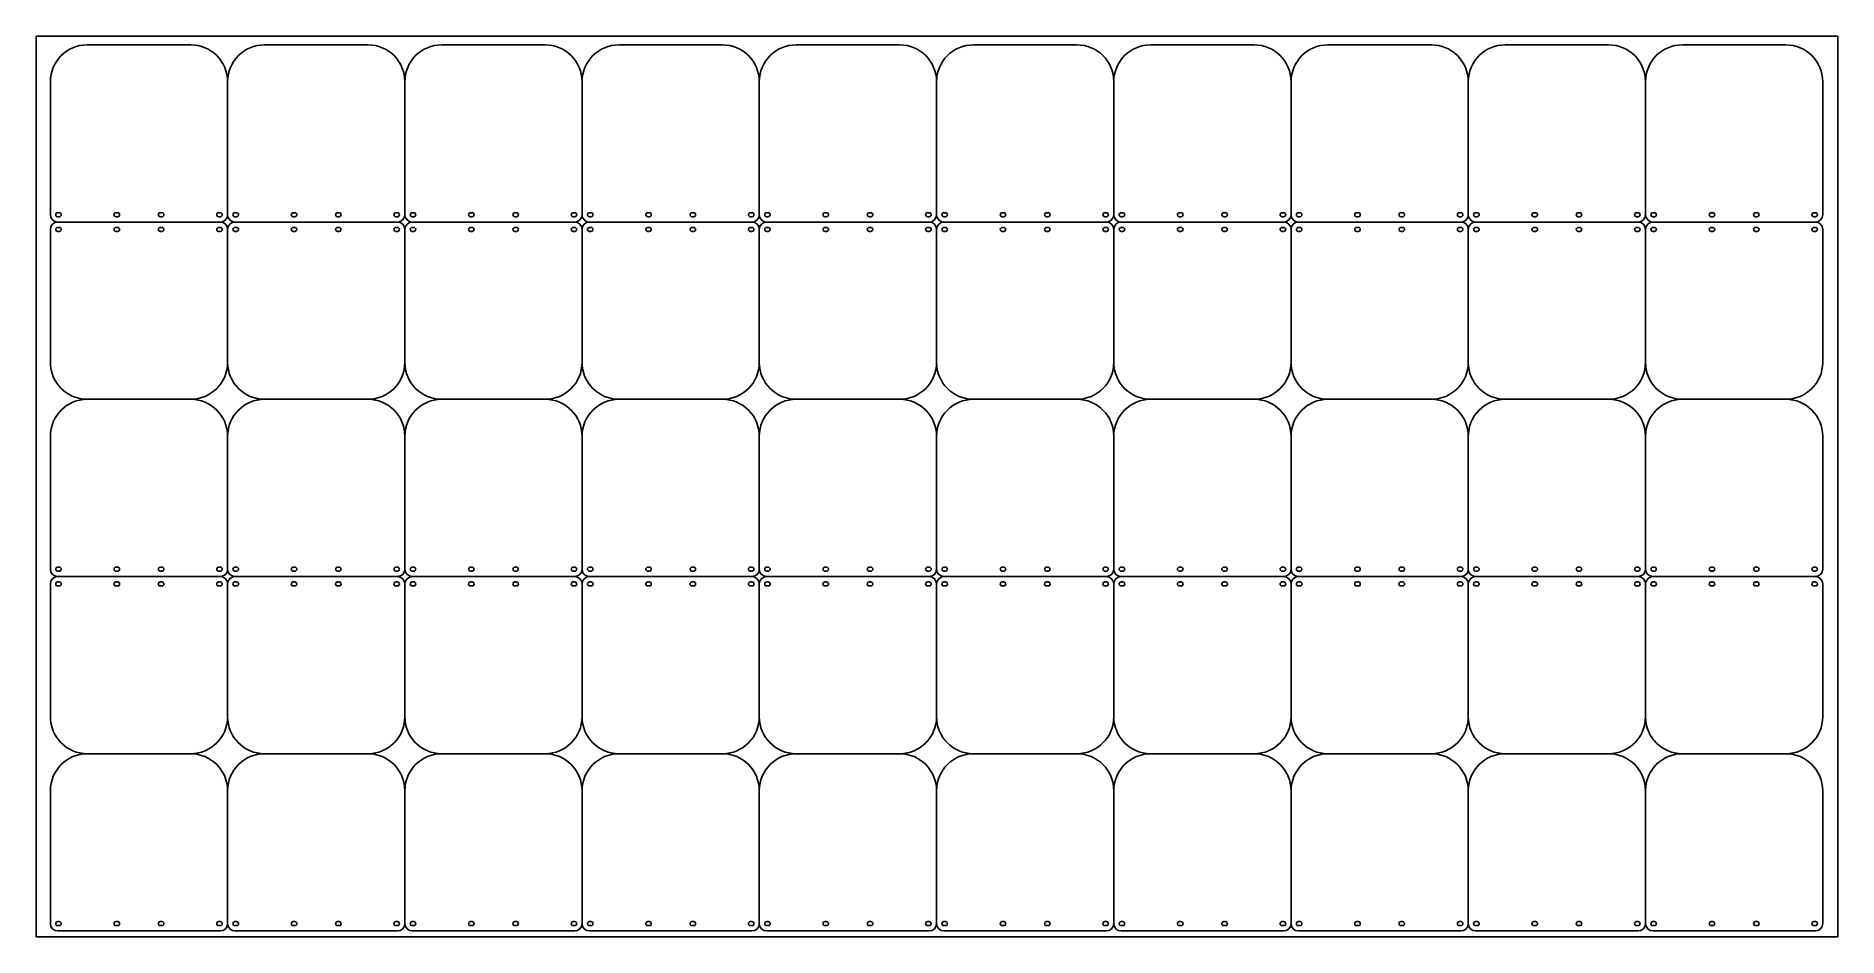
# Model space of a CAD drawing. Header units: millimetres. Extents: x 0 to 2440, y 0 to 1220.
import ezdxf

# ---------------------------------------------------------------- set-up
doc = ezdxf.new("R2010")
doc.units = ezdxf.units.MM
doc.layers.add('PROFILE_1', color=1, linetype='Continuous')

msp = doc.modelspace()

# ---------------------------------------------------------------- linework, layer by layer
at = {"color": 7, "linetype": 'Continuous'}
for p, q in [((0, 0), (0, 1220)), ((0, 1220), (2440, 1220)), ((2440, 0), (2440, 1220)), ((0, 0), (2440, 0))]:
    msp.add_line(p, q, dxfattribs=at)
at = {"layer": 'PROFILE_1', "linetype": 'Continuous'}
for p, q in [((209.4, 1208.1), (69.4, 1208.1)), ((309.4, 1208.1), (449.4, 1208.1)), ((689.4, 1208.1), (549.4, 1208.1)), ((789.4, 1208.1), (929.4, 1208.1)), ((1169.4, 1208.1), (1029.4, 1208.1)), ((1269.4, 1208.1), (1409.4, 1208.1)), ((1649.4, 1208.1), (1509.4, 1208.1)), ((1749.4, 1208.1), (1889.4, 1208.1)), ((2129.4, 1208.1), (1989.4, 1208.1)), ((2229.4, 1208.1), (2369.4, 1208.1)), ((19.4, 1158.1), (19.4, 978.1)), ((259.4, 978.1), (259.4, 1158.1)), ((499.4, 1158.1), (499.4, 978.1)), ((739.4, 978.1), (739.4, 1158.1)), ((979.4, 1158.1), (979.4, 978.1)), ((1219.4, 978.1), (1219.4, 1158.1)), ((1459.4, 1158.1), (1459.4, 978.1)), ((1699.4, 978.1), (1699.4, 1158.1)), ((1939.4, 1158.1), (1939.4, 978.1)), ((2179.4, 978.1), (2179.4, 1158.1)), ((2419.4, 1158.1), (2419.4, 978.1)), ((31.4, 980.8), (29.4, 980.8)), ((110.4, 980.8), (108.4, 980.8)), ((170.4, 980.8), (168.4, 980.8)), ((249.4, 980.8), (247.4, 980.8)), ((269.4, 980.8), (271.4, 980.8)), ((348.4, 980.8), (350.4, 980.8)), ((408.4, 980.8), (410.4, 980.8)), ((487.4, 980.8), (489.4, 980.8)), ((511.4, 980.8), (509.4, 980.8)), ((590.4, 980.8), (588.4, 980.8)), ((650.4, 980.8), (648.4, 980.8)), ((729.4, 980.8), (727.4, 980.8)), ((749.4, 980.8), (751.4, 980.8)), ((828.4, 980.8), (830.4, 980.8)), ((888.4, 980.8), (890.4, 980.8)), ((967.4, 980.8), (969.4, 980.8)), ((991.4, 980.8), (989.4, 980.8)), ((1070.4, 980.8), (1068.4, 980.8)), ((1130.4, 980.8), (1128.4, 980.8)), ((1209.4, 980.8), (1207.4, 980.8)), ((1229.4, 980.8), (1231.4, 980.8)), ((1308.4, 980.8), (1310.4, 980.8)), ((1368.4, 980.8), (1370.4, 980.8)), ((1447.4, 980.8), (1449.4, 980.8)), ((1471.4, 980.8), (1469.4, 980.8)), ((1550.4, 980.8), (1548.4, 980.8)), ((1610.4, 980.8), (1608.4, 980.8)), ((1689.4, 980.8), (1687.4, 980.8)), ((1709.4, 980.8), (1711.4, 980.8)), ((1788.4, 980.8), (1790.4, 980.8)), ((1848.4, 980.8), (1850.4, 980.8)), ((1927.4, 980.8), (1929.4, 980.8)), ((1951.4, 980.8), (1949.4, 980.8)), ((2030.4, 980.8), (2028.4, 980.8)), ((2090.4, 980.8), (2088.4, 980.8)), ((2169.4, 980.8), (2167.4, 980.8)), ((2189.4, 980.8), (2191.4, 980.8)), ((2268.4, 980.8), (2270.4, 980.8)), ((2328.4, 980.8), (2330.4, 980.8)), ((2407.4, 980.8), (2409.4, 980.8)), ((19.4, 778.1), (19.4, 958.1)), ((29.4, 975.3), (31.4, 975.3)), ((29.4, 968.1), (249.4, 968.1)), ((29.4, 960.8), (31.4, 960.8)), ((31.4, 955.3), (29.4, 955.3)), ((108.4, 975.3), (110.4, 975.3)), ((108.4, 960.8), (110.4, 960.8)), ((110.4, 955.3), (108.4, 955.3)), ((168.4, 975.3), (170.4, 975.3)), ((168.4, 960.8), (170.4, 960.8)), ((170.4, 955.3), (168.4, 955.3)), ((247.4, 975.3), (249.4, 975.3)), ((247.4, 960.8), (249.4, 960.8)), ((249.4, 955.3), (247.4, 955.3)), ((259.4, 958.1), (259.4, 778.1)), ((271.4, 975.3), (269.4, 975.3)), ((489.4, 968.1), (269.4, 968.1)), ((271.4, 960.8), (269.4, 960.8)), ((269.4, 955.3), (271.4, 955.3)), ((350.4, 975.3), (348.4, 975.3)), ((350.4, 960.8), (348.4, 960.8)), ((348.4, 955.3), (350.4, 955.3)), ((410.4, 975.3), (408.4, 975.3)), ((410.4, 960.8), (408.4, 960.8)), ((408.4, 955.3), (410.4, 955.3)), ((489.4, 975.3), (487.4, 975.3)), ((489.4, 960.8), (487.4, 960.8)), ((487.4, 955.3), (489.4, 955.3)), ((499.4, 778.1), (499.4, 958.1)), ((509.4, 975.3), (511.4, 975.3)), ((509.4, 968.1), (729.4, 968.1)), ((509.4, 960.8), (511.4, 960.8)), ((511.4, 955.3), (509.4, 955.3)), ((588.4, 975.3), (590.4, 975.3)), ((588.4, 960.8), (590.4, 960.8)), ((590.4, 955.3), (588.4, 955.3)), ((648.4, 975.3), (650.4, 975.3)), ((648.4, 960.8), (650.4, 960.8)), ((650.4, 955.3), (648.4, 955.3)), ((727.4, 975.3), (729.4, 975.3)), ((727.4, 960.8), (729.4, 960.8)), ((729.4, 955.3), (727.4, 955.3)), ((739.4, 958.1), (739.4, 778.1)), ((751.4, 975.3), (749.4, 975.3)), ((969.4, 968.1), (749.4, 968.1)), ((751.4, 960.8), (749.4, 960.8)), ((749.4, 955.3), (751.4, 955.3)), ((830.4, 975.3), (828.4, 975.3)), ((830.4, 960.8), (828.4, 960.8)), ((828.4, 955.3), (830.4, 955.3)), ((890.4, 975.3), (888.4, 975.3)), ((890.4, 960.8), (888.4, 960.8)), ((888.4, 955.3), (890.4, 955.3)), ((969.4, 975.3), (967.4, 975.3)), ((969.4, 960.8), (967.4, 960.8)), ((967.4, 955.3), (969.4, 955.3)), ((979.4, 778.1), (979.4, 958.1)), ((989.4, 975.3), (991.4, 975.3)), ((989.4, 968.1), (1209.4, 968.1)), ((989.4, 960.8), (991.4, 960.8)), ((991.4, 955.3), (989.4, 955.3)), ((1068.4, 975.3), (1070.4, 975.3)), ((1068.4, 960.8), (1070.4, 960.8)), ((1070.4, 955.3), (1068.4, 955.3)), ((1128.4, 975.3), (1130.4, 975.3)), ((1128.4, 960.8), (1130.4, 960.8)), ((1130.4, 955.3), (1128.4, 955.3)), ((1207.4, 975.3), (1209.4, 975.3)), ((1207.4, 960.8), (1209.4, 960.8)), ((1209.4, 955.3), (1207.4, 955.3)), ((1219.4, 958.1), (1219.4, 778.1)), ((1231.4, 975.3), (1229.4, 975.3)), ((1449.4, 968.1), (1229.4, 968.1)), ((1231.4, 960.8), (1229.4, 960.8)), ((1229.4, 955.3), (1231.4, 955.3)), ((1310.4, 975.3), (1308.4, 975.3)), ((1310.4, 960.8), (1308.4, 960.8)), ((1308.4, 955.3), (1310.4, 955.3)), ((1370.4, 975.3), (1368.4, 975.3)), ((1370.4, 960.8), (1368.4, 960.8)), ((1368.4, 955.3), (1370.4, 955.3)), ((1449.4, 975.3), (1447.4, 975.3)), ((1449.4, 960.8), (1447.4, 960.8)), ((1447.4, 955.3), (1449.4, 955.3)), ((1459.4, 778.1), (1459.4, 958.1)), ((1469.4, 975.3), (1471.4, 975.3)), ((1469.4, 968.1), (1689.4, 968.1)), ((1469.4, 960.8), (1471.4, 960.8)), ((1471.4, 955.3), (1469.4, 955.3)), ((1548.4, 975.3), (1550.4, 975.3)), ((1548.4, 960.8), (1550.4, 960.8)), ((1550.4, 955.3), (1548.4, 955.3)), ((1608.4, 975.3), (1610.4, 975.3)), ((1608.4, 960.8), (1610.4, 960.8)), ((1610.4, 955.3), (1608.4, 955.3)), ((1687.4, 975.3), (1689.4, 975.3)), ((1687.4, 960.8), (1689.4, 960.8)), ((1689.4, 955.3), (1687.4, 955.3)), ((1699.4, 958.1), (1699.4, 778.1)), ((1711.4, 975.3), (1709.4, 975.3)), ((1929.4, 968.1), (1709.4, 968.1)), ((1711.4, 960.8), (1709.4, 960.8)), ((1709.4, 955.3), (1711.4, 955.3)), ((1790.4, 975.3), (1788.4, 975.3)), ((1790.4, 960.8), (1788.4, 960.8)), ((1788.4, 955.3), (1790.4, 955.3)), ((1850.4, 975.3), (1848.4, 975.3)), ((1850.4, 960.8), (1848.4, 960.8)), ((1848.4, 955.3), (1850.4, 955.3)), ((1929.4, 975.3), (1927.4, 975.3)), ((1929.4, 960.8), (1927.4, 960.8)), ((1927.4, 955.3), (1929.4, 955.3)), ((1939.4, 778.1), (1939.4, 958.1)), ((1949.4, 975.3), (1951.4, 975.3)), ((1949.4, 968.1), (2169.4, 968.1)), ((1949.4, 960.8), (1951.4, 960.8)), ((1951.4, 955.3), (1949.4, 955.3)), ((2028.4, 975.3), (2030.4, 975.3)), ((2028.4, 960.8), (2030.4, 960.8)), ((2030.4, 955.3), (2028.4, 955.3)), ((2088.4, 975.3), (2090.4, 975.3)), ((2088.4, 960.8), (2090.4, 960.8)), ((2090.4, 955.3), (2088.4, 955.3)), ((2167.4, 975.3), (2169.4, 975.3)), ((2167.4, 960.8), (2169.4, 960.8)), ((2169.4, 955.3), (2167.4, 955.3)), ((2179.4, 958.1), (2179.4, 778.1)), ((2191.4, 975.3), (2189.4, 975.3)), ((2409.4, 968.1), (2189.4, 968.1)), ((2191.4, 960.8), (2189.4, 960.8)), ((2189.4, 955.3), (2191.4, 955.3)), ((2270.4, 975.3), (2268.4, 975.3)), ((2270.4, 960.8), (2268.4, 960.8)), ((2268.4, 955.3), (2270.4, 955.3)), ((2330.4, 975.3), (2328.4, 975.3)), ((2330.4, 960.8), (2328.4, 960.8)), ((2328.4, 955.3), (2330.4, 955.3)), ((2409.4, 975.3), (2407.4, 975.3)), ((2409.4, 960.8), (2407.4, 960.8)), ((2407.4, 955.3), (2409.4, 955.3)), ((2419.4, 778.1), (2419.4, 958.1)), ((209.4, 728.1), (69.4, 728.1)), ((309.4, 728.1), (449.4, 728.1)), ((689.4, 728.1), (549.4, 728.1)), ((789.4, 728.1), (929.4, 728.1)), ((1169.4, 728.1), (1029.4, 728.1)), ((1269.4, 728.1), (1409.4, 728.1)), ((1649.4, 728.1), (1509.4, 728.1)), ((1749.4, 728.1), (1889.4, 728.1)), ((2129.4, 728.1), (1989.4, 728.1)), ((2229.4, 728.1), (2369.4, 728.1)), ((19.4, 678.1), (19.4, 498.1)), ((259.4, 498.1), (259.4, 678.1)), ((499.4, 678.1), (499.4, 498.1)), ((739.4, 498.1), (739.4, 678.1)), ((979.4, 678.1), (979.4, 498.1)), ((1219.4, 498.1), (1219.4, 678.1)), ((1459.4, 678.1), (1459.4, 498.1)), ((1699.4, 498.1), (1699.4, 678.1)), ((1939.4, 678.1), (1939.4, 498.1)), ((2179.4, 498.1), (2179.4, 678.1)), ((2419.4, 678.1), (2419.4, 498.1)), ((31.4, 500.8), (29.4, 500.8)), ((29.4, 495.3), (31.4, 495.3)), ((29.4, 488.1), (249.4, 488.1)), ((110.4, 500.8), (108.4, 500.8)), ((108.4, 495.3), (110.4, 495.3)), ((170.4, 500.8), (168.4, 500.8)), ((168.4, 495.3), (170.4, 495.3)), ((249.4, 500.8), (247.4, 500.8)), ((247.4, 495.3), (249.4, 495.3)), ((269.4, 500.8), (271.4, 500.8)), ((271.4, 495.3), (269.4, 495.3)), ((489.4, 488.1), (269.4, 488.1)), ((348.4, 500.8), (350.4, 500.8)), ((350.4, 495.3), (348.4, 495.3)), ((408.4, 500.8), (410.4, 500.8)), ((410.4, 495.3), (408.4, 495.3)), ((487.4, 500.8), (489.4, 500.8)), ((489.4, 495.3), (487.4, 495.3)), ((511.4, 500.8), (509.4, 500.8)), ((509.4, 495.3), (511.4, 495.3)), ((509.4, 488.1), (729.4, 488.1)), ((590.4, 500.8), (588.4, 500.8)), ((588.4, 495.3), (590.4, 495.3)), ((650.4, 500.8), (648.4, 500.8)), ((648.4, 495.3), (650.4, 495.3)), ((729.4, 500.8), (727.4, 500.8)), ((727.4, 495.3), (729.4, 495.3)), ((749.4, 500.8), (751.4, 500.8)), ((751.4, 495.3), (749.4, 495.3)), ((969.4, 488.1), (749.4, 488.1)), ((828.4, 500.8), (830.4, 500.8)), ((830.4, 495.3), (828.4, 495.3)), ((888.4, 500.8), (890.4, 500.8)), ((890.4, 495.3), (888.4, 495.3)), ((967.4, 500.8), (969.4, 500.8)), ((969.4, 495.3), (967.4, 495.3)), ((991.4, 500.8), (989.4, 500.8)), ((989.4, 495.3), (991.4, 495.3)), ((989.4, 488.1), (1209.4, 488.1)), ((1070.4, 500.8), (1068.4, 500.8)), ((1068.4, 495.3), (1070.4, 495.3)), ((1130.4, 500.8), (1128.4, 500.8)), ((1128.4, 495.3), (1130.4, 495.3)), ((1209.4, 500.8), (1207.4, 500.8)), ((1207.4, 495.3), (1209.4, 495.3)), ((1229.4, 500.8), (1231.4, 500.8)), ((1231.4, 495.3), (1229.4, 495.3)), ((1449.4, 488.1), (1229.4, 488.1)), ((1308.4, 500.8), (1310.4, 500.8)), ((1310.4, 495.3), (1308.4, 495.3)), ((1368.4, 500.8), (1370.4, 500.8)), ((1370.4, 495.3), (1368.4, 495.3)), ((1447.4, 500.8), (1449.4, 500.8)), ((1449.4, 495.3), (1447.4, 495.3)), ((1471.4, 500.8), (1469.4, 500.8)), ((1469.4, 495.3), (1471.4, 495.3)), ((1469.4, 488.1), (1689.4, 488.1)), ((1550.4, 500.8), (1548.4, 500.8)), ((1548.4, 495.3), (1550.4, 495.3)), ((1610.4, 500.8), (1608.4, 500.8)), ((1608.4, 495.3), (1610.4, 495.3)), ((1689.4, 500.8), (1687.4, 500.8)), ((1687.4, 495.3), (1689.4, 495.3)), ((1709.4, 500.8), (1711.4, 500.8)), ((1711.4, 495.3), (1709.4, 495.3)), ((1929.4, 488.1), (1709.4, 488.1)), ((1788.4, 500.8), (1790.4, 500.8)), ((1790.4, 495.3), (1788.4, 495.3)), ((1848.4, 500.8), (1850.4, 500.8)), ((1850.4, 495.3), (1848.4, 495.3)), ((1927.4, 500.8), (1929.4, 500.8)), ((1929.4, 495.3), (1927.4, 495.3)), ((1951.4, 500.8), (1949.4, 500.8)), ((1949.4, 495.3), (1951.4, 495.3)), ((1949.4, 488.1), (2169.4, 488.1)), ((2030.4, 500.8), (2028.4, 500.8)), ((2028.4, 495.3), (2030.4, 495.3)), ((2090.4, 500.8), (2088.4, 500.8)), ((2088.4, 495.3), (2090.4, 495.3)), ((2169.4, 500.8), (2167.4, 500.8)), ((2167.4, 495.3), (2169.4, 495.3)), ((2189.4, 500.8), (2191.4, 500.8)), ((2191.4, 495.3), (2189.4, 495.3)), ((2409.4, 488.1), (2189.4, 488.1)), ((2268.4, 500.8), (2270.4, 500.8)), ((2270.4, 495.3), (2268.4, 495.3)), ((2328.4, 500.8), (2330.4, 500.8)), ((2330.4, 495.3), (2328.4, 495.3)), ((2407.4, 500.8), (2409.4, 500.8)), ((2409.4, 495.3), (2407.4, 495.3)), ((19.4, 298.1), (19.4, 478.1)), ((29.4, 480.8), (31.4, 480.8)), ((31.4, 475.3), (29.4, 475.3)), ((108.4, 480.8), (110.4, 480.8)), ((110.4, 475.3), (108.4, 475.3)), ((168.4, 480.8), (170.4, 480.8)), ((170.4, 475.3), (168.4, 475.3)), ((247.4, 480.8), (249.4, 480.8)), ((249.4, 475.3), (247.4, 475.3)), ((259.4, 478.1), (259.4, 298.1)), ((271.4, 480.8), (269.4, 480.8)), ((269.4, 475.3), (271.4, 475.3)), ((350.4, 480.8), (348.4, 480.8)), ((348.4, 475.3), (350.4, 475.3)), ((410.4, 480.8), (408.4, 480.8)), ((408.4, 475.3), (410.4, 475.3)), ((489.4, 480.8), (487.4, 480.8)), ((487.4, 475.3), (489.4, 475.3)), ((499.4, 298.1), (499.4, 478.1)), ((509.4, 480.8), (511.4, 480.8)), ((511.4, 475.3), (509.4, 475.3)), ((588.4, 480.8), (590.4, 480.8)), ((590.4, 475.3), (588.4, 475.3)), ((648.4, 480.8), (650.4, 480.8)), ((650.4, 475.3), (648.4, 475.3)), ((727.4, 480.8), (729.4, 480.8)), ((729.4, 475.3), (727.4, 475.3)), ((739.4, 478.1), (739.4, 298.1)), ((751.4, 480.8), (749.4, 480.8)), ((749.4, 475.3), (751.4, 475.3)), ((830.4, 480.8), (828.4, 480.8)), ((828.4, 475.3), (830.4, 475.3)), ((890.4, 480.8), (888.4, 480.8)), ((888.4, 475.3), (890.4, 475.3)), ((969.4, 480.8), (967.4, 480.8)), ((967.4, 475.3), (969.4, 475.3)), ((979.4, 298.1), (979.4, 478.1)), ((989.4, 480.8), (991.4, 480.8)), ((991.4, 475.3), (989.4, 475.3)), ((1068.4, 480.8), (1070.4, 480.8)), ((1070.4, 475.3), (1068.4, 475.3)), ((1128.4, 480.8), (1130.4, 480.8)), ((1130.4, 475.3), (1128.4, 475.3)), ((1207.4, 480.8), (1209.4, 480.8)), ((1209.4, 475.3), (1207.4, 475.3)), ((1219.4, 478.1), (1219.4, 298.1)), ((1231.4, 480.8), (1229.4, 480.8)), ((1229.4, 475.3), (1231.4, 475.3)), ((1310.4, 480.8), (1308.4, 480.8)), ((1308.4, 475.3), (1310.4, 475.3)), ((1370.4, 480.8), (1368.4, 480.8)), ((1368.4, 475.3), (1370.4, 475.3)), ((1449.4, 480.8), (1447.4, 480.8)), ((1447.4, 475.3), (1449.4, 475.3)), ((1459.4, 298.1), (1459.4, 478.1)), ((1469.4, 480.8), (1471.4, 480.8)), ((1471.4, 475.3), (1469.4, 475.3)), ((1548.4, 480.8), (1550.4, 480.8)), ((1550.4, 475.3), (1548.4, 475.3)), ((1608.4, 480.8), (1610.4, 480.8)), ((1610.4, 475.3), (1608.4, 475.3)), ((1687.4, 480.8), (1689.4, 480.8)), ((1689.4, 475.3), (1687.4, 475.3)), ((1699.4, 478.1), (1699.4, 298.1)), ((1711.4, 480.8), (1709.4, 480.8)), ((1709.4, 475.3), (1711.4, 475.3)), ((1790.4, 480.8), (1788.4, 480.8)), ((1788.4, 475.3), (1790.4, 475.3)), ((1850.4, 480.8), (1848.4, 480.8)), ((1848.4, 475.3), (1850.4, 475.3)), ((1929.4, 480.8), (1927.4, 480.8)), ((1927.4, 475.3), (1929.4, 475.3)), ((1939.4, 298.1), (1939.4, 478.1)), ((1949.4, 480.8), (1951.4, 480.8)), ((1951.4, 475.3), (1949.4, 475.3)), ((2028.4, 480.8), (2030.4, 480.8)), ((2030.4, 475.3), (2028.4, 475.3)), ((2088.4, 480.8), (2090.4, 480.8)), ((2090.4, 475.3), (2088.4, 475.3)), ((2167.4, 480.8), (2169.4, 480.8)), ((2169.4, 475.3), (2167.4, 475.3)), ((2179.4, 478.1), (2179.4, 298.1)), ((2191.4, 480.8), (2189.4, 480.8)), ((2189.4, 475.3), (2191.4, 475.3)), ((2270.4, 480.8), (2268.4, 480.8)), ((2268.4, 475.3), (2270.4, 475.3)), ((2330.4, 480.8), (2328.4, 480.8)), ((2328.4, 475.3), (2330.4, 475.3)), ((2409.4, 480.8), (2407.4, 480.8)), ((2407.4, 475.3), (2409.4, 475.3)), ((2419.4, 298.1), (2419.4, 478.1)), ((209.4, 248.1), (69.4, 248.1)), ((309.4, 248.1), (449.4, 248.1)), ((689.4, 248.1), (549.4, 248.1)), ((789.4, 248.1), (929.4, 248.1)), ((1169.4, 248.1), (1029.4, 248.1)), ((1269.4, 248.1), (1409.4, 248.1)), ((1649.4, 248.1), (1509.4, 248.1)), ((1749.4, 248.1), (1889.4, 248.1)), ((2129.4, 248.1), (1989.4, 248.1)), ((2229.4, 248.1), (2369.4, 248.1)), ((19.4, 198.1), (19.4, 18.1)), ((259.4, 18.1), (259.4, 198.1)), ((499.4, 198.1), (499.4, 18.1)), ((739.4, 18.1), (739.4, 198.1)), ((979.4, 198.1), (979.4, 18.1)), ((1219.4, 18.1), (1219.4, 198.1)), ((1459.4, 198.1), (1459.4, 18.1)), ((1699.4, 18.1), (1699.4, 198.1)), ((1939.4, 198.1), (1939.4, 18.1)), ((2179.4, 18.1), (2179.4, 198.1)), ((2419.4, 198.1), (2419.4, 18.1)), ((31.4, 20.8), (29.4, 20.8)), ((29.4, 15.3), (31.4, 15.3)), ((29.4, 8.1), (249.4, 8.1)), ((110.4, 20.8), (108.4, 20.8)), ((108.4, 15.3), (110.4, 15.3)), ((170.4, 20.8), (168.4, 20.8)), ((168.4, 15.3), (170.4, 15.3)), ((249.4, 20.8), (247.4, 20.8)), ((247.4, 15.3), (249.4, 15.3)), ((269.4, 20.8), (271.4, 20.8)), ((271.4, 15.3), (269.4, 15.3)), ((489.4, 8.1), (269.4, 8.1)), ((348.4, 20.8), (350.4, 20.8)), ((350.4, 15.3), (348.4, 15.3)), ((408.4, 20.8), (410.4, 20.8)), ((410.4, 15.3), (408.4, 15.3)), ((487.4, 20.8), (489.4, 20.8)), ((489.4, 15.3), (487.4, 15.3)), ((511.4, 20.8), (509.4, 20.8)), ((509.4, 15.3), (511.4, 15.3)), ((509.4, 8.1), (729.4, 8.1)), ((590.4, 20.8), (588.4, 20.8)), ((588.4, 15.3), (590.4, 15.3)), ((650.4, 20.8), (648.4, 20.8)), ((648.4, 15.3), (650.4, 15.3)), ((729.4, 20.8), (727.4, 20.8)), ((727.4, 15.3), (729.4, 15.3)), ((749.4, 20.8), (751.4, 20.8)), ((751.4, 15.3), (749.4, 15.3)), ((969.4, 8.1), (749.4, 8.1)), ((828.4, 20.8), (830.4, 20.8)), ((830.4, 15.3), (828.4, 15.3)), ((888.4, 20.8), (890.4, 20.8)), ((890.4, 15.3), (888.4, 15.3)), ((967.4, 20.8), (969.4, 20.8)), ((969.4, 15.3), (967.4, 15.3)), ((991.4, 20.8), (989.4, 20.8)), ((989.4, 15.3), (991.4, 15.3)), ((989.4, 8.1), (1209.4, 8.1)), ((1070.4, 20.8), (1068.4, 20.8)), ((1068.4, 15.3), (1070.4, 15.3)), ((1130.4, 20.8), (1128.4, 20.8)), ((1128.4, 15.3), (1130.4, 15.3)), ((1209.4, 20.8), (1207.4, 20.8)), ((1207.4, 15.3), (1209.4, 15.3)), ((1229.4, 20.8), (1231.4, 20.8)), ((1231.4, 15.3), (1229.4, 15.3)), ((1449.4, 8.1), (1229.4, 8.1)), ((1308.4, 20.8), (1310.4, 20.8)), ((1310.4, 15.3), (1308.4, 15.3)), ((1368.4, 20.8), (1370.4, 20.8)), ((1370.4, 15.3), (1368.4, 15.3)), ((1447.4, 20.8), (1449.4, 20.8)), ((1449.4, 15.3), (1447.4, 15.3)), ((1471.4, 20.8), (1469.4, 20.8)), ((1469.4, 15.3), (1471.4, 15.3)), ((1469.4, 8.1), (1689.4, 8.1)), ((1550.4, 20.8), (1548.4, 20.8)), ((1548.4, 15.3), (1550.4, 15.3)), ((1610.4, 20.8), (1608.4, 20.8)), ((1608.4, 15.3), (1610.4, 15.3)), ((1689.4, 20.8), (1687.4, 20.8)), ((1687.4, 15.3), (1689.4, 15.3)), ((1709.4, 20.8), (1711.4, 20.8)), ((1711.4, 15.3), (1709.4, 15.3)), ((1929.4, 8.1), (1709.4, 8.1)), ((1788.4, 20.8), (1790.4, 20.8)), ((1790.4, 15.3), (1788.4, 15.3)), ((1848.4, 20.8), (1850.4, 20.8)), ((1850.4, 15.3), (1848.4, 15.3)), ((1927.4, 20.8), (1929.4, 20.8)), ((1929.4, 15.3), (1927.4, 15.3)), ((1951.4, 20.8), (1949.4, 20.8)), ((1949.4, 15.3), (1951.4, 15.3)), ((1949.4, 8.1), (2169.4, 8.1)), ((2030.4, 20.8), (2028.4, 20.8)), ((2028.4, 15.3), (2030.4, 15.3)), ((2090.4, 20.8), (2088.4, 20.8)), ((2088.4, 15.3), (2090.4, 15.3)), ((2169.4, 20.8), (2167.4, 20.8)), ((2167.4, 15.3), (2169.4, 15.3)), ((2189.4, 20.8), (2191.4, 20.8)), ((2191.4, 15.3), (2189.4, 15.3)), ((2409.4, 8.1), (2189.4, 8.1)), ((2268.4, 20.8), (2270.4, 20.8)), ((2270.4, 15.3), (2268.4, 15.3)), ((2328.4, 20.8), (2330.4, 20.8)), ((2330.4, 15.3), (2328.4, 15.3)), ((2407.4, 20.8), (2409.4, 20.8)), ((2409.4, 15.3), (2407.4, 15.3))]:
    msp.add_line(p, q, dxfattribs=at)
for centre, radius, start, end in [((69.4, 1158.1), 50, 90, 180), ((209.4, 1158.1), 50, 0, 90), ((309.4, 1158.1), 50, 90, 180), ((449.4, 1158.1), 50, 0, 90), ((549.4, 1158.1), 50, 90, 180), ((689.4, 1158.1), 50, 0, 90), ((789.4, 1158.1), 50, 90, 180), ((929.4, 1158.1), 50, 0, 90), ((1029.4, 1158.1), 50, 90, 180), ((1169.4, 1158.1), 50, 0, 90), ((1269.4, 1158.1), 50, 90, 180), ((1409.4, 1158.1), 50, 0, 90), ((1509.4, 1158.1), 50, 90, 180), ((1649.4, 1158.1), 50, 0, 90), ((1749.4, 1158.1), 50, 90, 180), ((1889.4, 1158.1), 50, 0, 90), ((1989.4, 1158.1), 50, 90, 180), ((2129.4, 1158.1), 50, 0, 90), ((2229.4, 1158.1), 50, 90, 180), ((2369.4, 1158.1), 50, 0, 90), ((29.4, 978.1), 10, 180, 270), ((29.4, 978.1), 2.75, 90, 270), ((31.4, 978.1), 2.75, 270, 90), ((108.4, 978.1), 2.75, 90, 270), ((110.4, 978.1), 2.75, 270, 90), ((168.4, 978.1), 2.75, 90, 270), ((170.4, 978.1), 2.75, 270, 90), ((247.4, 978.1), 2.75, 90, 270), ((249.4, 978.1), 2.75, 270, 90), ((249.4, 978.1), 10, 270, 0), ((269.4, 978.1), 10, 180, 270), ((269.4, 978.1), 2.75, 90, 270), ((271.4, 978.1), 2.75, 270, 90), ((348.4, 978.1), 2.75, 90, 270), ((350.4, 978.1), 2.75, 270, 90), ((408.4, 978.1), 2.75, 90, 270), ((410.4, 978.1), 2.75, 270, 90), ((487.4, 978.1), 2.75, 90, 270), ((489.4, 978.1), 2.75, 270, 90), ((489.4, 978.1), 10, 270, 0), ((509.4, 978.1), 10, 180, 270), ((509.4, 978.1), 2.75, 90, 270), ((511.4, 978.1), 2.75, 270, 90), ((588.4, 978.1), 2.75, 90, 270), ((590.4, 978.1), 2.75, 270, 90), ((648.4, 978.1), 2.75, 90, 270), ((650.4, 978.1), 2.75, 270, 90), ((727.4, 978.1), 2.75, 90, 270), ((729.4, 978.1), 2.75, 270, 90), ((729.4, 978.1), 10, 270, 0), ((749.4, 978.1), 10, 180, 270), ((749.4, 978.1), 2.75, 90, 270), ((751.4, 978.1), 2.75, 270, 90), ((828.4, 978.1), 2.75, 90, 270), ((830.4, 978.1), 2.75, 270, 90), ((888.4, 978.1), 2.75, 90, 270), ((890.4, 978.1), 2.75, 270, 90), ((967.4, 978.1), 2.75, 90, 270), ((969.4, 978.1), 2.75, 270, 90), ((969.4, 978.1), 10, 270, 0), ((989.4, 978.1), 10, 180, 270), ((989.4, 978.1), 2.75, 90, 270), ((991.4, 978.1), 2.75, 270, 90), ((1068.4, 978.1), 2.75, 90, 270), ((1070.4, 978.1), 2.75, 270, 90), ((1128.4, 978.1), 2.75, 90, 270), ((1130.4, 978.1), 2.75, 270, 90), ((1207.4, 978.1), 2.75, 90, 270), ((1209.4, 978.1), 2.75, 270, 90), ((1209.4, 978.1), 10, 270, 0), ((1229.4, 978.1), 10, 180, 270), ((1229.4, 978.1), 2.75, 90, 270), ((1231.4, 978.1), 2.75, 270, 90), ((1308.4, 978.1), 2.75, 90, 270), ((1310.4, 978.1), 2.75, 270, 90), ((1368.4, 978.1), 2.75, 90, 270), ((1370.4, 978.1), 2.75, 270, 90), ((1447.4, 978.1), 2.75, 90, 270), ((1449.4, 978.1), 2.75, 270, 90), ((1449.4, 978.1), 10, 270, 0), ((1469.4, 978.1), 10, 180, 270), ((1469.4, 978.1), 2.75, 90, 270), ((1471.4, 978.1), 2.75, 270, 90), ((1548.4, 978.1), 2.75, 90, 270), ((1550.4, 978.1), 2.75, 270, 90), ((1608.4, 978.1), 2.75, 90, 270), ((1610.4, 978.1), 2.75, 270, 90), ((1687.4, 978.1), 2.75, 90, 270), ((1689.4, 978.1), 2.75, 270, 90), ((1689.4, 978.1), 10, 270, 0), ((1709.4, 978.1), 10, 180, 270), ((1709.4, 978.1), 2.75, 90, 270), ((1711.4, 978.1), 2.75, 270, 90), ((1788.4, 978.1), 2.75, 90, 270), ((1790.4, 978.1), 2.75, 270, 90), ((1848.4, 978.1), 2.75, 90, 270), ((1850.4, 978.1), 2.75, 270, 90), ((1927.4, 978.1), 2.75, 90, 270), ((1929.4, 978.1), 2.75, 270, 90), ((1929.4, 978.1), 10, 270, 0), ((1949.4, 978.1), 10, 180, 270), ((1949.4, 978.1), 2.75, 90, 270), ((1951.4, 978.1), 2.75, 270, 90), ((2028.4, 978.1), 2.75, 90, 270), ((2030.4, 978.1), 2.75, 270, 90), ((2088.4, 978.1), 2.75, 90, 270), ((2090.4, 978.1), 2.75, 270, 90), ((2167.4, 978.1), 2.75, 90, 270), ((2169.4, 978.1), 2.75, 270, 90), ((2169.4, 978.1), 10, 270, 0), ((2189.4, 978.1), 10, 180, 270), ((2189.4, 978.1), 2.75, 90, 270), ((2191.4, 978.1), 2.75, 270, 90), ((2268.4, 978.1), 2.75, 90, 270), ((2270.4, 978.1), 2.75, 270, 90), ((2328.4, 978.1), 2.75, 90, 270), ((2330.4, 978.1), 2.75, 270, 90), ((2407.4, 978.1), 2.75, 90, 270), ((2409.4, 978.1), 2.75, 270, 90), ((2409.4, 978.1), 10, 270, 0), ((29.4, 958.1), 10, 90, 180), ((29.4, 958.1), 2.75, 90, 270), ((31.4, 958.1), 2.75, 270, 90), ((108.4, 958.1), 2.75, 90, 270), ((110.4, 958.1), 2.75, 270, 90), ((168.4, 958.1), 2.75, 90, 270), ((170.4, 958.1), 2.75, 270, 90), ((247.4, 958.1), 2.75, 90, 270), ((249.4, 958.1), 10, 0, 90), ((249.4, 958.1), 2.75, 270, 90), ((269.4, 958.1), 10, 90, 180), ((269.4, 958.1), 2.75, 90, 270), ((271.4, 958.1), 2.75, 270, 90), ((348.4, 958.1), 2.75, 90, 270), ((350.4, 958.1), 2.75, 270, 90), ((408.4, 958.1), 2.75, 90, 270), ((410.4, 958.1), 2.75, 270, 90), ((487.4, 958.1), 2.75, 90, 270), ((489.4, 958.1), 10, 0, 90), ((489.4, 958.1), 2.75, 270, 90), ((509.4, 958.1), 10, 90, 180), ((509.4, 958.1), 2.75, 90, 270), ((511.4, 958.1), 2.75, 270, 90), ((588.4, 958.1), 2.75, 90, 270), ((590.4, 958.1), 2.75, 270, 90), ((648.4, 958.1), 2.75, 90, 270), ((650.4, 958.1), 2.75, 270, 90), ((727.4, 958.1), 2.75, 90, 270), ((729.4, 958.1), 10, 0, 90), ((729.4, 958.1), 2.75, 270, 90), ((749.4, 958.1), 10, 90, 180), ((749.4, 958.1), 2.75, 90, 270), ((751.4, 958.1), 2.75, 270, 90), ((828.4, 958.1), 2.75, 90, 270), ((830.4, 958.1), 2.75, 270, 90), ((888.4, 958.1), 2.75, 90, 270), ((890.4, 958.1), 2.75, 270, 90), ((967.4, 958.1), 2.75, 90, 270), ((969.4, 958.1), 10, 0, 90), ((969.4, 958.1), 2.75, 270, 90), ((989.4, 958.1), 10, 90, 180), ((989.4, 958.1), 2.75, 90, 270), ((991.4, 958.1), 2.75, 270, 90), ((1068.4, 958.1), 2.75, 90, 270), ((1070.4, 958.1), 2.75, 270, 90), ((1128.4, 958.1), 2.75, 90, 270), ((1130.4, 958.1), 2.75, 270, 90), ((1207.4, 958.1), 2.75, 90, 270), ((1209.4, 958.1), 10, 0, 90), ((1209.4, 958.1), 2.75, 270, 90), ((1229.4, 958.1), 10, 90, 180), ((1229.4, 958.1), 2.75, 90, 270), ((1231.4, 958.1), 2.75, 270, 90), ((1308.4, 958.1), 2.75, 90, 270), ((1310.4, 958.1), 2.75, 270, 90), ((1368.4, 958.1), 2.75, 90, 270), ((1370.4, 958.1), 2.75, 270, 90), ((1447.4, 958.1), 2.75, 90, 270), ((1449.4, 958.1), 10, 0, 90), ((1449.4, 958.1), 2.75, 270, 90), ((1469.4, 958.1), 10, 90, 180), ((1469.4, 958.1), 2.75, 90, 270), ((1471.4, 958.1), 2.75, 270, 90), ((1548.4, 958.1), 2.75, 90, 270), ((1550.4, 958.1), 2.75, 270, 90), ((1608.4, 958.1), 2.75, 90, 270), ((1610.4, 958.1), 2.75, 270, 90), ((1687.4, 958.1), 2.75, 90, 270), ((1689.4, 958.1), 10, 0, 90), ((1689.4, 958.1), 2.75, 270, 90), ((1709.4, 958.1), 10, 90, 180), ((1709.4, 958.1), 2.75, 90, 270), ((1711.4, 958.1), 2.75, 270, 90), ((1788.4, 958.1), 2.75, 90, 270), ((1790.4, 958.1), 2.75, 270, 90), ((1848.4, 958.1), 2.75, 90, 270), ((1850.4, 958.1), 2.75, 270, 90), ((1927.4, 958.1), 2.75, 90, 270), ((1929.4, 958.1), 10, 0, 90), ((1929.4, 958.1), 2.75, 270, 90), ((1949.4, 958.1), 10, 90, 180), ((1949.4, 958.1), 2.75, 90, 270), ((1951.4, 958.1), 2.75, 270, 90), ((2028.4, 958.1), 2.75, 90, 270), ((2030.4, 958.1), 2.75, 270, 90), ((2088.4, 958.1), 2.75, 90, 270), ((2090.4, 958.1), 2.75, 270, 90), ((2167.4, 958.1), 2.75, 90, 270), ((2169.4, 958.1), 10, 0, 90), ((2169.4, 958.1), 2.75, 270, 90), ((2189.4, 958.1), 10, 90, 180), ((2189.4, 958.1), 2.75, 90, 270), ((2191.4, 958.1), 2.75, 270, 90), ((2268.4, 958.1), 2.75, 90, 270), ((2270.4, 958.1), 2.75, 270, 90), ((2328.4, 958.1), 2.75, 90, 270), ((2330.4, 958.1), 2.75, 270, 90), ((2407.4, 958.1), 2.75, 90, 270), ((2409.4, 958.1), 10, 0, 90), ((2409.4, 958.1), 2.75, 270, 90), ((69.4, 778.1), 50, 180, 270), ((209.4, 778.1), 50, 270, 0), ((309.4, 778.1), 50, 180, 270), ((449.4, 778.1), 50, 270, 0), ((549.4, 778.1), 50, 180, 270), ((689.4, 778.1), 50, 270, 0), ((789.4, 778.1), 50, 180, 270), ((929.4, 778.1), 50, 270, 0), ((1029.4, 778.1), 50, 180, 270), ((1169.4, 778.1), 50, 270, 0), ((1269.4, 778.1), 50, 180, 270), ((1409.4, 778.1), 50, 270, 0), ((1509.4, 778.1), 50, 180, 270), ((1649.4, 778.1), 50, 270, 0), ((1749.4, 778.1), 50, 180, 270), ((1889.4, 778.1), 50, 270, 0), ((1989.4, 778.1), 50, 180, 270), ((2129.4, 778.1), 50, 270, 0), ((2229.4, 778.1), 50, 180, 270), ((2369.4, 778.1), 50, 270, 0), ((69.4, 678.1), 50, 90, 180), ((209.4, 678.1), 50, 0, 90), ((309.4, 678.1), 50, 90, 180), ((449.4, 678.1), 50, 0, 90), ((549.4, 678.1), 50, 90, 180), ((689.4, 678.1), 50, 0, 90), ((789.4, 678.1), 50, 90, 180), ((929.4, 678.1), 50, 0, 90), ((1029.4, 678.1), 50, 90, 180), ((1169.4, 678.1), 50, 0, 90), ((1269.4, 678.1), 50, 90, 180), ((1409.4, 678.1), 50, 0, 90), ((1509.4, 678.1), 50, 90, 180), ((1649.4, 678.1), 50, 0, 90), ((1749.4, 678.1), 50, 90, 180), ((1889.4, 678.1), 50, 0, 90), ((1989.4, 678.1), 50, 90, 180), ((2129.4, 678.1), 50, 0, 90), ((2229.4, 678.1), 50, 90, 180), ((2369.4, 678.1), 50, 0, 90), ((29.4, 498.1), 10, 180, 270), ((29.4, 478.1), 10, 90, 180), ((29.4, 498.1), 2.75, 90, 270), ((31.4, 498.1), 2.75, 270, 90), ((108.4, 498.1), 2.75, 90, 270), ((110.4, 498.1), 2.75, 270, 90), ((168.4, 498.1), 2.75, 90, 270), ((170.4, 498.1), 2.75, 270, 90), ((247.4, 498.1), 2.75, 90, 270), ((249.4, 498.1), 2.75, 270, 90), ((249.4, 498.1), 10, 270, 0), ((249.4, 478.1), 10, 0, 90), ((269.4, 498.1), 10, 180, 270), ((269.4, 478.1), 10, 90, 180), ((269.4, 498.1), 2.75, 90, 270), ((271.4, 498.1), 2.75, 270, 90), ((348.4, 498.1), 2.75, 90, 270), ((350.4, 498.1), 2.75, 270, 90), ((408.4, 498.1), 2.75, 90, 270), ((410.4, 498.1), 2.75, 270, 90), ((487.4, 498.1), 2.75, 90, 270), ((489.4, 498.1), 2.75, 270, 90), ((489.4, 498.1), 10, 270, 0), ((489.4, 478.1), 10, 0, 90), ((509.4, 498.1), 10, 180, 270), ((509.4, 478.1), 10, 90, 180), ((509.4, 498.1), 2.75, 90, 270), ((511.4, 498.1), 2.75, 270, 90), ((588.4, 498.1), 2.75, 90, 270), ((590.4, 498.1), 2.75, 270, 90), ((648.4, 498.1), 2.75, 90, 270), ((650.4, 498.1), 2.75, 270, 90), ((727.4, 498.1), 2.75, 90, 270), ((729.4, 498.1), 2.75, 270, 90), ((729.4, 498.1), 10, 270, 0), ((729.4, 478.1), 10, 0, 90), ((749.4, 498.1), 10, 180, 270), ((749.4, 478.1), 10, 90, 180), ((749.4, 498.1), 2.75, 90, 270), ((751.4, 498.1), 2.75, 270, 90), ((828.4, 498.1), 2.75, 90, 270), ((830.4, 498.1), 2.75, 270, 90), ((888.4, 498.1), 2.75, 90, 270), ((890.4, 498.1), 2.75, 270, 90), ((967.4, 498.1), 2.75, 90, 270), ((969.4, 498.1), 2.75, 270, 90), ((969.4, 498.1), 10, 270, 0), ((969.4, 478.1), 10, 0, 90), ((989.4, 498.1), 10, 180, 270), ((989.4, 478.1), 10, 90, 180), ((989.4, 498.1), 2.75, 90, 270), ((991.4, 498.1), 2.75, 270, 90), ((1068.4, 498.1), 2.75, 90, 270), ((1070.4, 498.1), 2.75, 270, 90), ((1128.4, 498.1), 2.75, 90, 270), ((1130.4, 498.1), 2.75, 270, 90), ((1207.4, 498.1), 2.75, 90, 270), ((1209.4, 498.1), 2.75, 270, 90), ((1209.4, 498.1), 10, 270, 0), ((1209.4, 478.1), 10, 0, 90), ((1229.4, 498.1), 10, 180, 270), ((1229.4, 478.1), 10, 90, 180), ((1229.4, 498.1), 2.75, 90, 270), ((1231.4, 498.1), 2.75, 270, 90), ((1308.4, 498.1), 2.75, 90, 270), ((1310.4, 498.1), 2.75, 270, 90), ((1368.4, 498.1), 2.75, 90, 270), ((1370.4, 498.1), 2.75, 270, 90), ((1447.4, 498.1), 2.75, 90, 270), ((1449.4, 498.1), 2.75, 270, 90), ((1449.4, 498.1), 10, 270, 0), ((1449.4, 478.1), 10, 0, 90), ((1469.4, 498.1), 10, 180, 270), ((1469.4, 478.1), 10, 90, 180), ((1469.4, 498.1), 2.75, 90, 270), ((1471.4, 498.1), 2.75, 270, 90), ((1548.4, 498.1), 2.75, 90, 270), ((1550.4, 498.1), 2.75, 270, 90), ((1608.4, 498.1), 2.75, 90, 270), ((1610.4, 498.1), 2.75, 270, 90), ((1687.4, 498.1), 2.75, 90, 270), ((1689.4, 498.1), 2.75, 270, 90), ((1689.4, 498.1), 10, 270, 0), ((1689.4, 478.1), 10, 0, 90), ((1709.4, 498.1), 10, 180, 270), ((1709.4, 478.1), 10, 90, 180), ((1709.4, 498.1), 2.75, 90, 270), ((1711.4, 498.1), 2.75, 270, 90), ((1788.4, 498.1), 2.75, 90, 270), ((1790.4, 498.1), 2.75, 270, 90), ((1848.4, 498.1), 2.75, 90, 270), ((1850.4, 498.1), 2.75, 270, 90), ((1927.4, 498.1), 2.75, 90, 270), ((1929.4, 498.1), 2.75, 270, 90), ((1929.4, 498.1), 10, 270, 0), ((1929.4, 478.1), 10, 0, 90), ((1949.4, 498.1), 10, 180, 270), ((1949.4, 478.1), 10, 90, 180), ((1949.4, 498.1), 2.75, 90, 270), ((1951.4, 498.1), 2.75, 270, 90), ((2028.4, 498.1), 2.75, 90, 270), ((2030.4, 498.1), 2.75, 270, 90), ((2088.4, 498.1), 2.75, 90, 270), ((2090.4, 498.1), 2.75, 270, 90), ((2167.4, 498.1), 2.75, 90, 270), ((2169.4, 498.1), 2.75, 270, 90), ((2169.4, 498.1), 10, 270, 0), ((2169.4, 478.1), 10, 0, 90), ((2189.4, 498.1), 10, 180, 270), ((2189.4, 478.1), 10, 90, 180), ((2189.4, 498.1), 2.75, 90, 270), ((2191.4, 498.1), 2.75, 270, 90), ((2268.4, 498.1), 2.75, 90, 270), ((2270.4, 498.1), 2.75, 270, 90), ((2328.4, 498.1), 2.75, 90, 270), ((2330.4, 498.1), 2.75, 270, 90), ((2407.4, 498.1), 2.75, 90, 270), ((2409.4, 498.1), 2.75, 270, 90), ((2409.4, 498.1), 10, 270, 0), ((2409.4, 478.1), 10, 0, 90), ((29.4, 478.1), 2.75, 90, 270), ((31.4, 478.1), 2.75, 270, 90), ((108.4, 478.1), 2.75, 90, 270), ((110.4, 478.1), 2.75, 270, 90), ((168.4, 478.1), 2.75, 90, 270), ((170.4, 478.1), 2.75, 270, 90), ((247.4, 478.1), 2.75, 90, 270), ((249.4, 478.1), 2.75, 270, 90), ((269.4, 478.1), 2.75, 90, 270), ((271.4, 478.1), 2.75, 270, 90), ((348.4, 478.1), 2.75, 90, 270), ((350.4, 478.1), 2.75, 270, 90), ((408.4, 478.1), 2.75, 90, 270), ((410.4, 478.1), 2.75, 270, 90), ((487.4, 478.1), 2.75, 90, 270), ((489.4, 478.1), 2.75, 270, 90), ((509.4, 478.1), 2.75, 90, 270), ((511.4, 478.1), 2.75, 270, 90), ((588.4, 478.1), 2.75, 90, 270), ((590.4, 478.1), 2.75, 270, 90), ((648.4, 478.1), 2.75, 90, 270), ((650.4, 478.1), 2.75, 270, 90), ((727.4, 478.1), 2.75, 90, 270), ((729.4, 478.1), 2.75, 270, 90), ((749.4, 478.1), 2.75, 90, 270), ((751.4, 478.1), 2.75, 270, 90), ((828.4, 478.1), 2.75, 90, 270), ((830.4, 478.1), 2.75, 270, 90), ((888.4, 478.1), 2.75, 90, 270), ((890.4, 478.1), 2.75, 270, 90), ((967.4, 478.1), 2.75, 90, 270), ((969.4, 478.1), 2.75, 270, 90), ((989.4, 478.1), 2.75, 90, 270), ((991.4, 478.1), 2.75, 270, 90), ((1068.4, 478.1), 2.75, 90, 270), ((1070.4, 478.1), 2.75, 270, 90), ((1128.4, 478.1), 2.75, 90, 270), ((1130.4, 478.1), 2.75, 270, 90), ((1207.4, 478.1), 2.75, 90, 270), ((1209.4, 478.1), 2.75, 270, 90), ((1229.4, 478.1), 2.75, 90, 270), ((1231.4, 478.1), 2.75, 270, 90), ((1308.4, 478.1), 2.75, 90, 270), ((1310.4, 478.1), 2.75, 270, 90), ((1368.4, 478.1), 2.75, 90, 270), ((1370.4, 478.1), 2.75, 270, 90), ((1447.4, 478.1), 2.75, 90, 270), ((1449.4, 478.1), 2.75, 270, 90), ((1469.4, 478.1), 2.75, 90, 270), ((1471.4, 478.1), 2.75, 270, 90), ((1548.4, 478.1), 2.75, 90, 270), ((1550.4, 478.1), 2.75, 270, 90), ((1608.4, 478.1), 2.75, 90, 270), ((1610.4, 478.1), 2.75, 270, 90), ((1687.4, 478.1), 2.75, 90, 270), ((1689.4, 478.1), 2.75, 270, 90), ((1709.4, 478.1), 2.75, 90, 270), ((1711.4, 478.1), 2.75, 270, 90), ((1788.4, 478.1), 2.75, 90, 270), ((1790.4, 478.1), 2.75, 270, 90), ((1848.4, 478.1), 2.75, 90, 270), ((1850.4, 478.1), 2.75, 270, 90), ((1927.4, 478.1), 2.75, 90, 270), ((1929.4, 478.1), 2.75, 270, 90), ((1949.4, 478.1), 2.75, 90, 270), ((1951.4, 478.1), 2.75, 270, 90), ((2028.4, 478.1), 2.75, 90, 270), ((2030.4, 478.1), 2.75, 270, 90), ((2088.4, 478.1), 2.75, 90, 270), ((2090.4, 478.1), 2.75, 270, 90), ((2167.4, 478.1), 2.75, 90, 270), ((2169.4, 478.1), 2.75, 270, 90), ((2189.4, 478.1), 2.75, 90, 270), ((2191.4, 478.1), 2.75, 270, 90), ((2268.4, 478.1), 2.75, 90, 270), ((2270.4, 478.1), 2.75, 270, 90), ((2328.4, 478.1), 2.75, 90, 270), ((2330.4, 478.1), 2.75, 270, 90), ((2407.4, 478.1), 2.75, 90, 270), ((2409.4, 478.1), 2.75, 270, 90), ((69.4, 298.1), 50, 180, 270), ((209.4, 298.1), 50, 270, 0), ((309.4, 298.1), 50, 180, 270), ((449.4, 298.1), 50, 270, 0), ((549.4, 298.1), 50, 180, 270), ((689.4, 298.1), 50, 270, 0), ((789.4, 298.1), 50, 180, 270), ((929.4, 298.1), 50, 270, 0), ((1029.4, 298.1), 50, 180, 270), ((1169.4, 298.1), 50, 270, 0), ((1269.4, 298.1), 50, 180, 270), ((1409.4, 298.1), 50, 270, 0), ((1509.4, 298.1), 50, 180, 270), ((1649.4, 298.1), 50, 270, 0), ((1749.4, 298.1), 50, 180, 270), ((1889.4, 298.1), 50, 270, 0), ((1989.4, 298.1), 50, 180, 270), ((2129.4, 298.1), 50, 270, 0), ((2229.4, 298.1), 50, 180, 270), ((2369.4, 298.1), 50, 270, 0), ((69.4, 198.1), 50, 90, 180), ((209.4, 198.1), 50, 0, 90), ((309.4, 198.1), 50, 90, 180), ((449.4, 198.1), 50, 0, 90), ((549.4, 198.1), 50, 90, 180), ((689.4, 198.1), 50, 0, 90), ((789.4, 198.1), 50, 90, 180), ((929.4, 198.1), 50, 0, 90), ((1029.4, 198.1), 50, 90, 180), ((1169.4, 198.1), 50, 0, 90), ((1269.4, 198.1), 50, 90, 180), ((1409.4, 198.1), 50, 0, 90), ((1509.4, 198.1), 50, 90, 180), ((1649.4, 198.1), 50, 0, 90), ((1749.4, 198.1), 50, 90, 180), ((1889.4, 198.1), 50, 0, 90), ((1989.4, 198.1), 50, 90, 180), ((2129.4, 198.1), 50, 0, 90), ((2229.4, 198.1), 50, 90, 180), ((2369.4, 198.1), 50, 0, 90), ((29.4, 18.1), 10, 180, 270), ((29.4, 18.1), 2.75, 90, 270), ((31.4, 18.1), 2.75, 270, 90), ((108.4, 18.1), 2.75, 90, 270), ((110.4, 18.1), 2.75, 270, 90), ((168.4, 18.1), 2.75, 90, 270), ((170.4, 18.1), 2.75, 270, 90), ((247.4, 18.1), 2.75, 90, 270), ((249.4, 18.1), 2.75, 270, 90), ((249.4, 18.1), 10, 270, 0), ((269.4, 18.1), 10, 180, 270), ((269.4, 18.1), 2.75, 90, 270), ((271.4, 18.1), 2.75, 270, 90), ((348.4, 18.1), 2.75, 90, 270), ((350.4, 18.1), 2.75, 270, 90), ((408.4, 18.1), 2.75, 90, 270), ((410.4, 18.1), 2.75, 270, 90), ((487.4, 18.1), 2.75, 90, 270), ((489.4, 18.1), 2.75, 270, 90), ((489.4, 18.1), 10, 270, 0), ((509.4, 18.1), 10, 180, 270), ((509.4, 18.1), 2.75, 90, 270), ((511.4, 18.1), 2.75, 270, 90), ((588.4, 18.1), 2.75, 90, 270), ((590.4, 18.1), 2.75, 270, 90), ((648.4, 18.1), 2.75, 90, 270), ((650.4, 18.1), 2.75, 270, 90), ((727.4, 18.1), 2.75, 90, 270), ((729.4, 18.1), 2.75, 270, 90), ((729.4, 18.1), 10, 270, 0), ((749.4, 18.1), 10, 180, 270), ((749.4, 18.1), 2.75, 90, 270), ((751.4, 18.1), 2.75, 270, 90), ((828.4, 18.1), 2.75, 90, 270), ((830.4, 18.1), 2.75, 270, 90), ((888.4, 18.1), 2.75, 90, 270), ((890.4, 18.1), 2.75, 270, 90), ((967.4, 18.1), 2.75, 90, 270), ((969.4, 18.1), 2.75, 270, 90), ((969.4, 18.1), 10, 270, 0), ((989.4, 18.1), 10, 180, 270), ((989.4, 18.1), 2.75, 90, 270), ((991.4, 18.1), 2.75, 270, 90), ((1068.4, 18.1), 2.75, 90, 270), ((1070.4, 18.1), 2.75, 270, 90), ((1128.4, 18.1), 2.75, 90, 270), ((1130.4, 18.1), 2.75, 270, 90), ((1207.4, 18.1), 2.75, 90, 270), ((1209.4, 18.1), 2.75, 270, 90), ((1209.4, 18.1), 10, 270, 0), ((1229.4, 18.1), 10, 180, 270), ((1229.4, 18.1), 2.75, 90, 270), ((1231.4, 18.1), 2.75, 270, 90), ((1308.4, 18.1), 2.75, 90, 270), ((1310.4, 18.1), 2.75, 270, 90), ((1368.4, 18.1), 2.75, 90, 270), ((1370.4, 18.1), 2.75, 270, 90), ((1447.4, 18.1), 2.75, 90, 270), ((1449.4, 18.1), 2.75, 270, 90), ((1449.4, 18.1), 10, 270, 0), ((1469.4, 18.1), 10, 180, 270), ((1469.4, 18.1), 2.75, 90, 270), ((1471.4, 18.1), 2.75, 270, 90), ((1548.4, 18.1), 2.75, 90, 270), ((1550.4, 18.1), 2.75, 270, 90), ((1608.4, 18.1), 2.75, 90, 270), ((1610.4, 18.1), 2.75, 270, 90), ((1687.4, 18.1), 2.75, 90, 270), ((1689.4, 18.1), 2.75, 270, 90), ((1689.4, 18.1), 10, 270, 0), ((1709.4, 18.1), 10, 180, 270), ((1709.4, 18.1), 2.75, 90, 270), ((1711.4, 18.1), 2.75, 270, 90), ((1788.4, 18.1), 2.75, 90, 270), ((1790.4, 18.1), 2.75, 270, 90), ((1848.4, 18.1), 2.75, 90, 270), ((1850.4, 18.1), 2.75, 270, 90), ((1927.4, 18.1), 2.75, 90, 270), ((1929.4, 18.1), 2.75, 270, 90), ((1929.4, 18.1), 10, 270, 0), ((1949.4, 18.1), 10, 180, 270), ((1949.4, 18.1), 2.75, 90, 270), ((1951.4, 18.1), 2.75, 270, 90), ((2028.4, 18.1), 2.75, 90, 270), ((2030.4, 18.1), 2.75, 270, 90), ((2088.4, 18.1), 2.75, 90, 270), ((2090.4, 18.1), 2.75, 270, 90), ((2167.4, 18.1), 2.75, 90, 270), ((2169.4, 18.1), 2.75, 270, 90), ((2169.4, 18.1), 10, 270, 0), ((2189.4, 18.1), 10, 180, 270), ((2189.4, 18.1), 2.75, 90, 270), ((2191.4, 18.1), 2.75, 270, 90), ((2268.4, 18.1), 2.75, 90, 270), ((2270.4, 18.1), 2.75, 270, 90), ((2328.4, 18.1), 2.75, 90, 270), ((2330.4, 18.1), 2.75, 270, 90), ((2407.4, 18.1), 2.75, 90, 270), ((2409.4, 18.1), 2.75, 270, 90), ((2409.4, 18.1), 10, 270, 0)]:
    msp.add_arc(centre, radius, start, end, dxfattribs=at)

doc.saveas('drawing.dxf')
